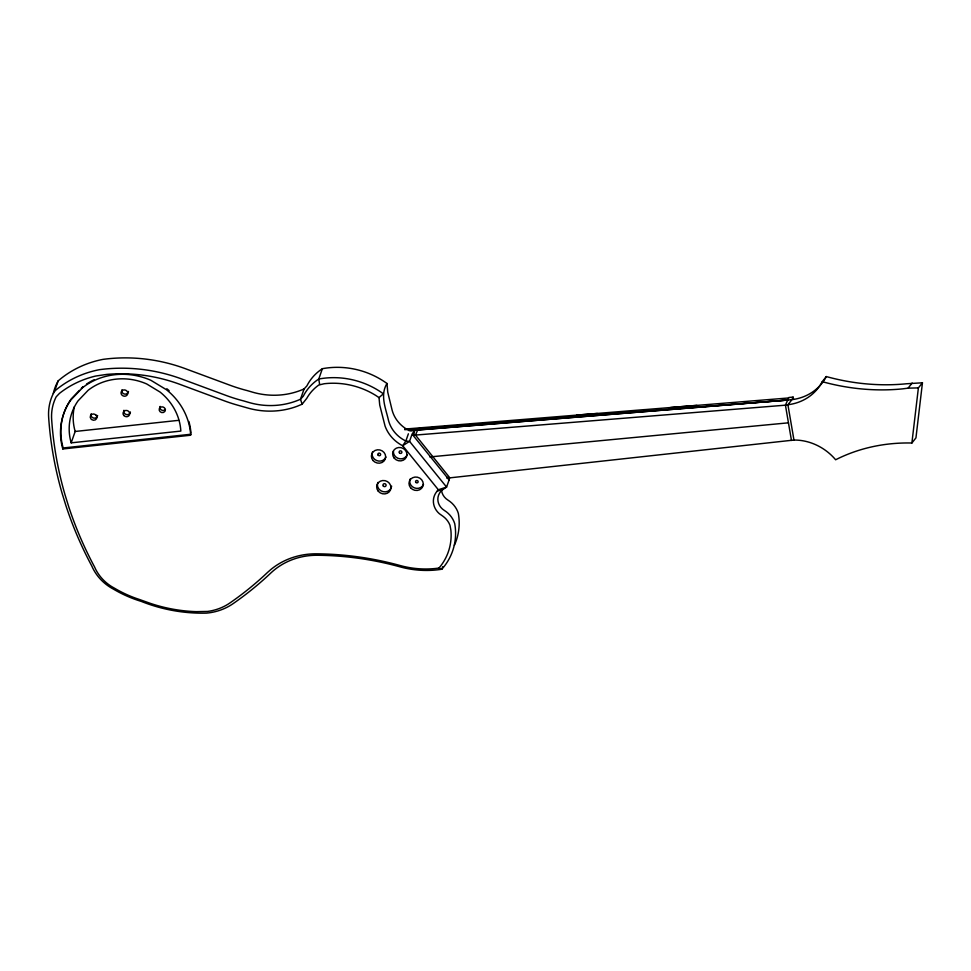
<?xml version="1.0" encoding="UTF-8"?>
<svg xmlns="http://www.w3.org/2000/svg" width="971" height="971" viewBox="0 0 971 971"><rect width="100%" height="100%" fill="white"/><g stroke="black" fill="none" stroke-linecap="round" stroke-linejoin="round"><path stroke-width="1.46" d="M446.866 478.181L793.962 440.045A49.897 43.986 38.5 0 1 835.63 459.769A179.065 157.86 38.5 0 1 911.89 443.007L918.384 387.902L922.45 382.792L906.55 383.763A220.15 194.079 38.5 0 1 826.309 376.566A54.4 47.955 38.5 0 1 791.972 399.639L787.906 404.749L785.43 405.174L412.651 435.299M922.45 382.792L915.944 437.897L911.89 443.007M442.715 566.663L441.817 569.237A93.714 86.698 19.3 0 1 399.918 566.821A299.202 276.82 19.3 0 0 317.299 555.266A68.213 63.115 19.3 0 0 270.873 572.975A352 325.673 19.3 0 1 233.125 603.634A56.233 52.033 19.3 0 1 206.58 613.114A153.746 142.252 19.3 0 1 141.159 601.365A118.195 109.359 19.3 0 1 113.571 589.215A46.693 43.197 19.3 0 1 91.796 566.008A397.673 367.936 19.3 0 1 65.967 505.794L62.12 493.353A397.673 367.936 19.3 0 1 48.647 417.239A53.903 49.861 19.3 0 1 54.57 391.167L58.187 380.85A100.717 93.192 19.3 0 1 103.023 359.367A161.417 149.34 19.3 0 1 187.124 369.344L230.261 385.329A161.514 149.437 19.3 0 0 247.314 390.621L252.302 392.09A72.376 66.963 19.3 0 0 304.105 388.91L306.872 385.912A50.286 46.523 19.3 0 1 322.372 368.701A78.942 73.043 19.3 0 1 386.98 383.484L387.745 392.199L392.138 410.235A31.982 29.591 19.3 0 0 406.983 429.376L411.692 430.493L414.848 430.153L413.488 435.87L449.124 479.868L446.587 487.09L442.533 489.809L437.302 490.998A17.442 16.131 19.3 0 0 439.268 513.635L442.776 516.123A20.124 18.619 19.3 0 1 449.998 525.311L450.86 529.96A58.406 54.036 19.3 0 1 440.664 565.996L438.977 568.035L436.986 568.314A90.024 83.3 19.3 0 1 400.028 565.498A302.916 280.267 19.3 0 0 316.388 553.822A71.939 66.562 19.3 0 0 270.715 569.625L267.498 572.465A348.395 322.348 19.3 0 1 230.127 602.821A52.519 48.586 19.3 0 1 207.576 611.439L196.3 611.645A149.983 138.768 19.3 0 1 150.529 603.428L139.096 599.362A114.554 105.985 19.3 0 1 114.675 588.305L111.616 586.557A42.93 39.726 19.3 0 1 95.923 569.819L94.442 566.712A394.347 364.853 19.3 0 1 68.795 506.971L64.984 494.652A393.886 364.428 19.3 0 1 51.645 419.254A50.152 46.402 19.3 0 1 56.16 396.848L59.498 393.352A96.966 89.708 19.3 0 1 95.595 376.056L106.859 374.393A157.654 145.856 19.3 0 1 181.528 384.965L224.738 400.987A165.034 152.69 19.3 0 0 237.761 405.198L247.071 407.832A76.09 70.398 19.3 0 0 297.308 406.206L302.127 404.215L306.763 398.341A46.535 43.052 19.3 0 1 318.755 385.038L324.205 383.739A75.18 69.56 19.3 0 1 375.983 395.573L379.018 397.625L379.722 405.016L385.099 426.184A35.745 33.075 19.3 0 0 400.768 444.706L402.698 445.738L438.346 489.748L446.587 487.09L409.544 441.356L405.854 441.028A31.982 29.591 19.3 0 1 388.534 420.552C385.839 408.451 379.77 395.282 386.98 383.484M62.812 448.966A65.676 60.76 19.3 0 1 70.81 400.016L82.644 387.623A65.676 60.76 19.3 0 1 150.881 380.292L166.478 389.747A65.676 60.76 19.3 0 1 190.704 435.226L62.812 448.966L63.164 447.971A65.676 60.76 19.3 0 1 71.15 399.032L79.416 390.378M71.174 442.849A56.318 52.106 19.3 0 1 78.032 400.877L88.179 390.245A56.318 52.106 19.3 0 1 146.694 383.958L160.069 392.066A56.318 52.106 19.3 0 1 180.837 431.075L71.174 442.849L75.168 431.464A56.318 52.106 19.3 0 1 74.366 406.691M304.105 388.91L300.5 399.227L302.127 404.215M322.372 368.701L318.767 379.018A50.286 46.523 19.3 0 0 303.268 396.229L300.5 399.227A72.376 66.963 19.3 0 1 248.697 402.407L243.709 400.938A161.514 149.437 19.3 0 1 226.644 395.646L183.507 379.661A161.417 149.34 19.3 0 0 99.406 369.684A100.717 93.192 19.3 0 0 54.57 391.167M408.378 433.806L405.854 441.028L402.698 445.738L409.544 441.356L412.068 434.134L414.848 430.153L406.983 429.376M644.271 409.628L405.004 429.061M644.271 409.665L788.622 397.964M791.474 440.47L785.43 405.174L788.816 397.503L793.089 397.09L791.972 399.639L787.699 400.04L410.126 430.651M417.736 429.947L415.454 435.069L449.852 477.853M160.069 406.509L160.13 406.412A3.119 2.889 19.3 0 0 165.471 409.483M793.962 440.045L787.906 404.749A54.4 47.955 38.5 0 0 822.243 381.676L826.309 376.566M822.243 381.676A220.15 194.079 38.5 0 0 902.496 388.873L908.079 388.157L912.145 383.047M437.302 490.998L438.346 489.748M81.297 388.412L82.996 386.628M379.018 397.625L383.375 393.801A78.942 73.043 19.3 0 0 318.767 379.018L319.641 384.419M75.168 431.464L178.822 420.322M63.164 447.971L191.044 434.231M429.813 456.928L788.452 422.822M576.64 415.139L597.396 413.464M670.536 407.529L696.911 405.38M408.985 430.651L787.699 400.04L404.713 429.704M908.079 388.157L918.384 387.902M438.977 568.035L441.817 569.237A62.168 57.52 19.3 0 0 454.719 523.636A23.887 22.102 19.3 0 0 444.33 510.418A13.667 12.647 19.3 0 1 442.533 489.809M793.538 399.275L793.089 397.09M448.019 478.302L449.124 479.868L448.274 477.259M448.153 477.089L449.124 479.868M407.201 454.816A7.198 6.663 19.3 0 1 393.413 451.139M385.924 457.098A7.198 6.663 19.3 0 1 376.712 460.582A7.198 6.663 19.3 0 1 372.561 451.733M53.308 393.425A53.903 49.861 19.3 0 1 58.187 380.85M441.635 491.059A13.667 12.647 19.3 0 0 447.934 500.101A23.887 22.102 19.3 0 1 458.324 513.319A62.168 57.52 19.3 0 1 454.367 545.301M391.641 486.155A7.198 6.663 19.3 0 1 382.89 491.617A7.198 6.663 19.3 0 1 377.84 482.466M423.526 484.371A7.198 6.663 19.3 0 1 414.314 487.843A7.198 6.663 19.3 0 1 410.163 478.994M86.504 384.091A65.676 60.76 19.3 0 1 94.151 379.722M166.83 388.752A65.676 60.76 19.3 0 1 169.136 390.682M188.872 421.463A65.676 60.76 19.3 0 1 190.947 432.823M130.43 411.983A3.374 3.119 19.3 0 1 126.339 414.544A3.374 3.119 19.3 0 1 123.972 410.26M97.598 415.503A3.35 3.095 19.3 0 1 92.354 417.494L91.723 416.899A3.35 3.095 19.3 0 1 91.189 413.792M122.006 389.735A3.374 3.119 19.3 0 0 122.54 392.867L123.183 393.461A3.374 3.119 19.3 0 0 127.844 392.952L128.257 392.248A3.374 3.119 19.3 0 0 128.463 391.459M121.691 391.107L121.278 391.799A3.374 3.119 19.3 0 0 121.824 394.93L122.455 395.525A3.374 3.119 19.3 0 0 127.128 395.015L127.541 394.311A3.374 3.119 19.3 0 0 126.995 391.192L126.364 390.597A3.374 3.119 19.3 0 0 121.691 391.107M159.73 407.917L159.353 408.573A3.119 2.889 19.3 0 0 164.754 411.546L165.131 410.891A3.119 2.889 19.3 0 0 159.73 407.917M96.141 415.248L95.51 414.653A3.35 3.095 19.3 0 0 90.995 418.962L91.626 419.557A3.35 3.095 19.3 0 0 96.141 415.248M394.262 458.191A7.198 6.663 19.3 0 0 406.473 456.88A7.198 6.663 19.3 0 0 398.644 447.51A7.198 6.663 19.3 0 0 394.262 458.191M399.457 452.899A1.372 1.274 19.3 0 0 401.8 452.644A1.372 1.274 19.3 0 0 400.295 450.86A1.372 1.274 19.3 0 0 399.457 452.899M372.985 460.472A7.198 6.663 19.3 0 0 385.208 459.162A7.198 6.663 19.3 0 0 377.379 449.804A7.198 6.663 19.3 0 0 372.985 460.472M415.855 482.393A1.299 1.202 19.3 0 0 418.052 482.162A1.299 1.202 19.3 0 0 416.644 480.475A1.299 1.202 19.3 0 0 415.855 482.393M410.587 487.745A7.198 6.663 19.3 0 0 422.81 486.435A7.198 6.663 19.3 0 0 414.981 477.064A7.198 6.663 19.3 0 0 410.587 487.745M378.277 491.217A7.198 6.663 19.3 0 0 390.488 489.906A7.198 6.663 19.3 0 0 382.659 480.536A7.198 6.663 19.3 0 0 378.277 491.217M378.168 455.193A1.408 1.299 19.3 0 0 380.547 454.938A1.408 1.299 19.3 0 0 379.018 453.117A1.408 1.299 19.3 0 0 378.168 455.193M383.314 486.034A1.578 1.469 19.3 0 0 385.997 485.743A1.578 1.469 19.3 0 0 384.273 483.679A1.578 1.469 19.3 0 0 383.314 486.034M123.79 415.454A3.374 3.119 19.3 0 0 129.507 414.835A3.374 3.119 19.3 0 0 125.842 410.454A3.374 3.119 19.3 0 0 123.79 415.454"/></g></svg>
